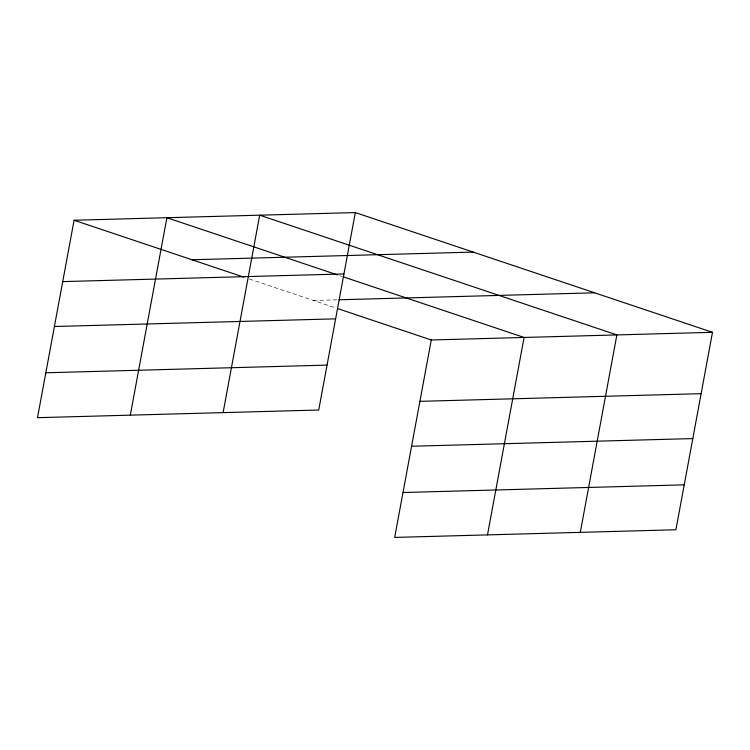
<?xml version="1.0" encoding="UTF-8"?>
<svg xmlns="http://www.w3.org/2000/svg" width="750" height="750" viewBox="0 0 750 750"><rect width="100%" height="100%" fill="white"/><g stroke="black" fill="none" stroke-linecap="round" stroke-linejoin="round"><path stroke-width="0.56" stroke-dasharray="3.75 2.81" d="M313.406 300.469L337.762 299.803M339.966 275.738L342.178 276.478M249.375 279L335.438 307.856"/><path stroke-width="1.12" d="M355.322 212.578L74.091 220.247L37.5 417.684L318.722 410.016L355.322 212.578L712.5 332.316L675.909 529.753L394.678 537.422L431.278 339.984L712.5 332.316M130.303 415.153L166.894 217.716L337.762 274.997M223.106 412.622L259.697 215.184L616.884 334.922L580.294 532.359M487.491 534.891L524.081 337.453L343.284 276.844M191.962 259.762L473.184 252.094M62.719 281.606L343.941 273.938M338.925 299.775L594.628 292.809M54.394 326.512L335.625 318.844M45.825 372.778L327.047 365.109M419.906 401.344L701.128 393.675M411.581 446.25L692.803 438.581M403.003 492.516L684.234 484.847M74.091 220.247L243.853 277.153M337.641 308.597L431.278 339.984"/></g></svg>
